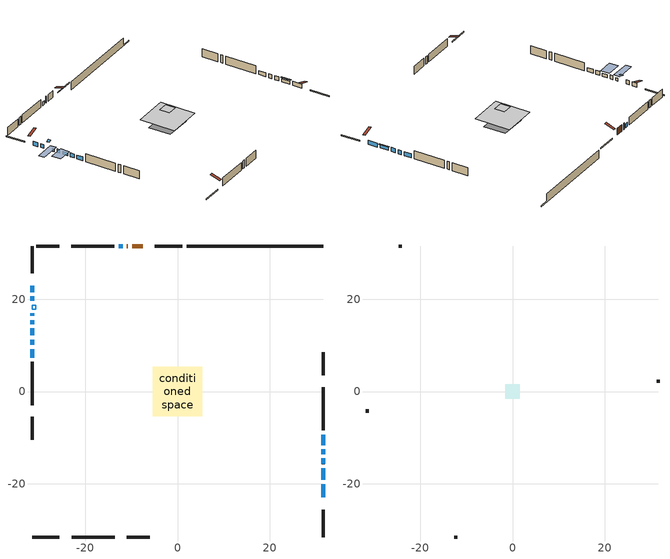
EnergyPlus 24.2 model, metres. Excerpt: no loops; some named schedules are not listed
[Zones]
conditioned space
 floor outside (Floor1 construction): -3.76,-3.76 -3.76,3.76 3.76,3.76 3.76,-3.76 z1.67
 floor outside (Floor2 construction): -1.14,-1.14 -1.14,1.14 1.14,1.14 1.14,-1.14 z1.67
 floor adiabatic (AdiabaticFloorConstruction): -5.36,-5.36 -5.36,5.36 5.36,5.36 5.36,-5.36 z1.67
 floor foundation (Slab1 construction): -4.04,-3.35 -4.04,3.35 4.04,3.35 4.04,-3.35 z-0.77
 wall outside (RimJoist1 construction): 1.03,31.52 -4.89,31.52 / -31.52,-31.52 -25.6,-31.52 / -31.52,31.52 -31.52,25.6 / 31.52,-31.52 31.52,-25.6 z1.67:1.97
 wall outside (AdiabaticWallConstruction 1): -7.53,31.52 -9.82,31.52 / -10.75,31.52 -10.99,31.52 z1.67:3.7
 wall outside (AdiabaticWallConstruction): -31.52,22.96 -31.52,21.52 / -31.52,20.59 -31.52,19.66 / 31.52,-22.96 31.52,-20.05 / -31.52,15.45 -31.52,14.6 / -11.91,31.52 -12.76,31.52 / 31.52,-15.71 31.52,-14.5 / 31.52,-13.57 31.52,-12.52 / 31.52,-11.59 31.52,-9.37 / -31.52,11.22 -31.52,10.11 / -31.52,9.18 -31.52,7.36 z1.67:2.89; -31.52,16.94 -31.52,16.38 z1.67:2.59; 31.52,-19.13 31.52,-16.63 / -31.52,13.68 -31.52,12.15 z1.67:2.64
 wall outside (Wall1 construction): -13.69,31.52 -23.07,31.52 / -22.96,-31.52 -13.58,-31.52 / -31.52,6.43 -31.52,-2.95 / 31.52,-8.44 31.52,0.94 z1.67:4.11
 wall outside (Wall3 construction): -25.61,31.52 -30.59,31.52 / -11.04,-31.52 -6.06,-31.52 / -31.52,-5.49 -31.52,-10.47 / 31.52,3.48 31.52,8.46 z1.67:4.11
 wall foundation (FoundationWall1 construction): 1.96,31.52,-0.77 1.96,31.52,1.67 28.57,31.52,1.67 28.57,31.52,-0.5 31.52,31.52,-0.5 31.52,31.52,-0.77
 window (WindowConstruction 5): -31.52,22.96 -31.52,21.52 z1.67:2.89
 window (WindowConstruction 3): -31.52,20.59 -31.52,19.66 z1.67:2.89
 window (WindowConstruction 4): 31.52,-22.96 31.52,-20.05 z1.67:2.89
 window (WindowConstruction 12): -31.52,16.94 -31.52,16.38 z1.67:2.58
 window (WindowConstruction 8): -31.52,15.45 -31.52,14.6 z1.67:2.89
 window (WindowConstruction 9): 31.52,-19.13 31.52,-16.63 z1.67:2.64
 window (WindowConstruction 10): -11.92,31.52 -12.76,31.52 z1.67:2.89
 window (WindowConstruction 11): -31.52,13.68 -31.52,12.15 z1.67:2.64
 window (WindowConstruction 6): 31.52,-15.71 31.52,-14.5 z1.67:2.89
 window (WindowConstruction 7): 31.52,-13.57 31.52,-12.52 z1.67:2.89
 window (WindowConstruction): 31.52,-11.59 31.52,-9.37 z1.67:2.89
 window (WindowConstruction 1): -31.52,11.22 -31.52,10.11 z1.67:2.89
 window (WindowConstruction 2): -31.52,9.18 -31.52,7.36 z1.67:2.89
 door (Door): -7.53,31.52 -9.82,31.52 z1.67:3.7
 door (Door 1): -10.75,31.52 -10.99,31.52 z1.67:3.7
 ceiling adiabatic (AdiabaticFloorConstruction): 5.36,-5.36 5.36,5.36 -5.36,5.36 -5.36,-5.36 z1.67
 roof outside (AdiabaticRoofConstruction): -31.52,17.86,4.11 -30.7,17.86,4.38 -30.7,18.73,4.38 -31.52,18.73,4.11
 skylight (SkylightConstruction): -31.52,17.87,4.11 -30.7,17.87,4.38 -30.7,18.73,4.38 -31.52,18.73,4.11
attic - vented
 floor to conditioned space (Floor3 construction Reversed): -1.52,-1.52 -1.52,1.52 1.52,1.52 1.52,-1.52 z4.11
 wall outside (Wall2 construction): -24,31.52 -24.68,31.52 / -12.65,-31.52 -11.97,-31.52 / -31.52,-3.88 -31.52,-4.56 / 31.52,1.87 31.52,2.55 z1.67:4.11
 roof outside (Roof1 construction): -6.6,31.52,4.11 -6.6,28.55,5.1 -5.82,28.55,5.1 -5.82,31.52,4.11; -23.89,-31.52,4.11 -23.89,-28.55,5.1 -24.67,-28.55,5.1 -24.67,-31.52,4.11; -31.52,23.89,4.11 -28.55,23.89,5.1 -28.55,24.67,5.1 -31.52,24.67,4.11; 31.52,-23.89,4.11 28.55,-23.89,5.1 28.55,-24.67,5.1 31.52,-24.67,4.11
shading: -31.52,15.77 -31.52,17.55 -37.62,17.55 -37.62,15.77 z3.19; 31.52,-16.34 31.52,-19.42 31.82,-19.42 31.82,-16.34 z2.93; -31.52,11.54 -31.52,14.29 -36.09,14.29 -36.09,11.54 z3.25
[Building]
Building 1: Terrain=Suburbs
[Site:Location]
Fredericton_NB: Latitude {deg}=45.87; Longitude {deg}=-66.54; Time Zone {hr}=-4; Elevation {m}=21; Keep Site Location Information=Yes
[Site:GroundTemperature:Shallow]
1.40444, -0.745387, -0.917552, 0.102649, 4.19819, 8.27465, 11.8087, 14.0475, 14.2377, 12.4168, 8.97287, 5.02146
[Site:WaterMainsTemperature]
Calculation Method=Schedule; Temperature Schedule=mains temperature schedule
[Material] Roughness=Rough; Thermal Absorptance=0.9
Name | Thickness {m} | Conductivity {W/m-K} | Density {kg/m3} | Specific Heat {J/kg-K} | Solar Absorptance | Visible Absorptance
asphalt or fiberglass shingles | 0.00635 | 0.162714 | 1121.4 | 1465.45 | 0.4 | 0.4
asphalt or fiberglass shingles 1 | 0.00635 | 0.162714 | 1121.4 | 1465.45 | 0.7 | 0.7
ceiling loosefill ins | 0.254 | 0.0480833 | 16.02 | 1046.75 | 0.7 | 0.7
ceiling stud and cavity | 0.1397 | 0.14913 | 65.682 | 1177.47 | 0.7 | 0.7
concrete 4.0 in. | 0.1016 | 1.803125 | 2242.8 | 837.4 | 0.7 | 0.7
concrete 8.0 in. | 0.2032 | 1.803125 | 2242.8 | 837.4 | 0.7 | 0.7
door material | 0.04445 | 0.053851 | 512.64 | 1214.23 | 0.7 | 0.7
exterior vertical ins | 0.0389619 | 0.029427 | 32.04 | 1214.23 | 0.7 | 0.7
floor covering | 0.0127 | 0.0433444 | 54.468 | 1339.84 | 0.6 | 0.6
floor rigid ins; rim joist rigid ins; wall rigid ins | 0.051816 | 0.029427 | 32.04 | 1214.23 | 0.7 | 0.7
floor rigid ins 1; roof rigid ins; wall rigid ins 1 | 0.512978 | 0.029427 | 32.04 | 1214.23 | 0.7 | 0.7
floor stud and cavity | 0.1397 | 0.095335 | 92.3553 | 1139.71 | 0.7 | 0.7
floor stud and cavity 1 | 0.1397 | 0.0985318 | 92.3553 | 1139.71 | 0.7 | 0.7
floor stud and cavity 2 | 0.1397 | 1.75129 | 37.0049 | 1207.88 | 0.7 | 0.7
furniture material conditioned space 1 | 0.1524 | 0.115458 | 640.8 | 1214.23 | 0.6 | 0.6
gypsum board | 0.0127 | 0.160291 | 801 | 837.4 | 0.6 | 0.6
gypsum board 1 | 0.0127 | 0.160291 | 801 | 837.4 | 0.7 | 0.7
osb sheathing 0.5 in. | 0.0127 | 0.115458 | 512.64 | 1214.23 | 0.7 | 0.7
osb sheathing 0.75 in. | 0.01905 | 0.115458 | 512.64 | 1214.23 | 0.7 | 0.7
osb sheathing 2.0 in. | 0.0508 | 0.115458 | 512.64 | 1214.23 | 0.7 | 0.7
rim joist stud and cavity | 0.0508 | 0.0472502 | 125.044 | 1163.47 | 0.6 | 0.6
roof stud and cavity | 0.18415 | 1.78685 | 37.0049 | 1207.88 | 0.6 | 0.6
wall stud and cavity | 0.1397 | 0.212707 | 139.0536 | 1170.24 | 0.7 | 0.7
wall stud and cavity 1 | 0.0889 | 6.1454 | 50.32683 | 1063.81 | 0.6 | 0.6
wall stud and cavity 2 | 0.1397 | 0.22284 | 139.0536 | 1170.24 | 0.7 | 0.7
wall stud and cavity 3 | 0.0889 | 0.380278 | 52.3479 | 1209.89 | 0.7 | 0.7
wall stud and cavity 4 | 0.0889 | 0.391764 | 83.0341 | 1211.67 | 0.7 | 0.7
wood siding | 0.0254 | 0.102417 | 544.68 | 1172.36 | 0.4 | 0.4
wood siding 1 | 0.00254 | 0.102417 | 544.68 | 1172.36 | 0.4 | 0.4
wood siding 2; wood siding 3; wood siding 4 | 0.0254 | 0.102417 | 544.68 | 1172.36 | 0.7 | 0.7
[WindowMaterial:SimpleGlazingSystem]
Name | U-Factor {W/m2-K} | Solar Heat Gain Coefficient
SkylightMaterial | 3.33052 | 0.6925
WindowMaterial | 2.986628 | 0.56
WindowMaterial 1 | 2.95029 | 0.6
WindowMaterial 10 | 2.75553 | 0.6
WindowMaterial 2 | 3.003662 | 0.54
WindowMaterial 3 | 2.92587 | 0.63
WindowMaterial 4 | 2.765186 | 0.62
WindowMaterial 5 | 3.03092 | 0.57
WindowMaterial 6 | 2.94291 | 0.65
WindowMaterial 7 | 3.00764 | 0.53
WindowMaterial 8 | 2.94802 | 0.6
WindowMaterial 9 | 2.97584 | 0.57
[Construction]
AdiabaticFloorConstruction: floor stud and cavity 2, floor rigid ins 1, osb sheathing 0.75 in., floor covering
AdiabaticRoofConstruction: asphalt or fiberglass shingles 1, roof rigid ins, osb sheathing 0.75 in., roof stud and cavity
AdiabaticWallConstruction: wood siding 3, wall rigid ins 1, wall stud and cavity 3, gypsum board
AdiabaticWallConstruction 1: wood siding 4, wall rigid ins 1, wall stud and cavity 3, gypsum board
Door; Door 1: door material
Floor1 construction: floor stud and cavity, floor rigid ins, osb sheathing 0.75 in., floor covering
Floor2 construction: floor stud and cavity 1, floor rigid ins, osb sheathing 0.75 in., floor covering
Floor3 construction Reversed: gypsum board, ceiling stud and cavity, ceiling loosefill ins
FoundationWall1 construction: concrete 8.0 in., gypsum board 1
furniture construction conditioned space 1: furniture material conditioned space 1
PartitionWallConstruction: gypsum board, wall stud and cavity 4, gypsum board
RimJoist1 construction: wood siding 2, rim joist rigid ins, osb sheathing 2.0 in., rim joist stud and cavity
Roof1 construction: asphalt or fiberglass shingles
SkylightConstruction: SkylightMaterial
Slab1 construction: concrete 4.0 in.
Wall1 construction: wood siding, wall rigid ins, osb sheathing 0.5 in., wall stud and cavity, gypsum board
Wall2 construction: wood siding 1, wall stud and cavity 1
Wall3 construction: wood siding, wall rigid ins, osb sheathing 0.5 in., wall stud and cavity 2, gypsum board
WindowConstruction; WindowConstruction 1: WindowMaterial
WindowConstruction 10; WindowConstruction 8: WindowMaterial 7
WindowConstruction 11: WindowMaterial 9
WindowConstruction 12: WindowMaterial 10
WindowConstruction 2: WindowMaterial 1
WindowConstruction 3: WindowMaterial 2
WindowConstruction 4: WindowMaterial 3
WindowConstruction 5: WindowMaterial 4
WindowConstruction 6: WindowMaterial 5
WindowConstruction 7: WindowMaterial 6
WindowConstruction 9: WindowMaterial 8
[Zone] Multiplier=1; Part of Total Floor Area=Yes
Name | Volume {m3}
attic - vented | 1.66667
conditioned space | 439.9
[Space]
Name | Zone | Volume {m3}
attic - vented 1 | attic - vented | 1.66667
conditioned space 1 | conditioned space | 439.9
[ZoneInfiltration:EffectiveLeakageArea]
infil attic - vented 1: Zone or Space=attic - vented 1; Schedule=Always On Discrete; Effective Air Leakage Area {cm2}=370.271; Stack Coefficient=0.000238393; Wind Coefficient=1.0432e-05
[ZoneMixing]
whole house fan mix: Zone or Space=attic - vented; Schedule=Always On Continuous; Design Flow Rate Calculation Method=Flow/Zone; Design Flow Rate {m3/s}=0; Source Zone or Space=conditioned space
[SurfaceProperty:ExposedFoundationPerimeter]
Slab1: Exposed Perimeter Calculation Method=TotalExposedPerimeter; Total Exposed Perimeter {m}=29.566
[InternalMass] Zone or ZoneList=conditioned space; Space or SpaceList=conditioned space 1
Name | Construction | Surface Area {m2}
furniture mass conditioned space 1 | furniture construction conditioned space 1 | 92.3242
partition wall mass | PartitionWallConstruction | 230.81
[Lights]
interior lighting: Zone or ZoneList or Space or SpaceList=conditioned space 1; Schedule=interior lighting schedule; Design Level Calculation Method=LightingLevel; Lighting Level {W}=343.2; Return Air Fraction=0; Fraction Radiant=0.6; Fraction Visible=0.2; Fraction Replaceable=1
[People]
occupants: Zone or ZoneList or Space or SpaceList=conditioned space 1; Number of People Schedule=occupants schedule; Number of People Calculation Method=People; Number of People=3; Fraction Radiant=0.314171; Sensible Heat Fraction=0.56303; Activity Level Schedule=occupants activity schedule; Carbon Dioxide Generation Rate {m3/s-W}=0; Enable ASHRAE 55 Comfort Warnings=No; Mean Radiant Temperature Calculation Type=EnclosureAveraged
[ElectricEquipment] Zone or ZoneList or Space or SpaceList=conditioned space 1; Design Level Calculation Method=EquipmentLevel
Name | Schedule | Design Level {W} | Fraction Latent | Fraction Radiant | Fraction Lost
clothes dryer | clothes dryer schedule | 140.772 | 0.015 | 0.081 | 0.85
clothes washer | clothes washer schedule | 32.1985 | 0.03 | 0.162 | 0.7
cooking range | cooking range schedule | 215.147 | 0.08 | 0.432 | 0.2
dishwasher | dishwasher schedule | 66.8632 | 0.3 | 0.18 | 0.4
fridge | fridge schedule | 72.9452 | 0 | 0.6 | 0
mech vent house fan | mech vent house fan schedule | 19.9167 | 0 | 0 | 0.5
mech vent house fan cfis | mech vent house fan cfis schedule | 0 | 0 | 0 | 0
misc plug loads | misc plug loads schedule | 494.7 | 0.045 | 0.513 | 0.1
whole house fan | Always On Discrete | 0 | 0 | 0 | 1
[OtherEquipment] Zone or ZoneList or Space or SpaceList=conditioned space 1; Design Level Calculation Method=EquipmentLevel
Name | Fuel Type | Schedule | Design Level {W} | Fraction Latent | Fraction Radiant | Fraction Lost
clothes dryer 1 | Electricity | clothes dryer schedule | 0 | 0.015 | 0.081 | 0.85
cooking range 1 | Electricity | cooking range schedule | 0 | 0.08 | 0.432 | 0.2
general water use latent | None | general water use schedule | 62.594 | 1 | 0 | 0
general water use sensible | None | general water use schedule | -61.6891 | 0 | 0.6 | 0
mech vent house fan latent load | None | Always On Discrete | 0 | 1 | 0 | 0
mech vent house fan sensible load | None | Always On Discrete | 0 | 0 | 0 | 0
water heater energy adjustment1 | Electricity | Always On Discrete | 0.01 | 0 | 0 | 1
[ZoneInfiltration:DesignFlowRate] Zone or ZoneList or Space or SpaceList=conditioned space 1; Schedule=Always On Discrete; Design Flow Rate Calculation Method=Flow/Zone; Design Flow Rate {m3/s}=0
infil flow; natural vent flow; whole house fan flow
[ZoneControl:Thermostat]
conditioned space Thermostat: Zone or ZoneList=conditioned space; Control Type Schedule=conditioned space Thermostat Schedule; Control 1=conditioned space temperature setpoint; Temperature Difference Between Cutout And Setpoint {deltaC}=0
[ThermostatSetpoint:DualSetpoint]
conditioned space temperature setpoint: Heating Setpoint Temperature Schedule=heating setpoint; Cooling Setpoint Temperature Schedule=cooling setpoint
[Zone equipment]
conditioned space: electric baseboard
[Foundation:Kiva]
Foundation Kiva 1: Initial Indoor Air Temperature {C}=18; Wall Height Above Grade {m}=1.67; Wall Depth Below Slab {m}=0.2032; Custom Block Material Name 1=exterior vertical ins; Custom Block Depth 1 {m}=2.43998; Custom Block X Position 1 {m}=0.2159; Custom Block Z Position 1 {m}=0
[Foundation:Kiva:Settings]
Soil Conductivity {W/m-K}=0.849921; Soil Density {kg/m3}=1842.3; Soil Specific Heat {J/kg-K}=418.7; Ground Solar Absorptivity=0.9; Ground Thermal Absorptivity=0.9; Ground Surface Roughness {m}=0.03; Far-Field Width {m}=40; Deep-Ground Boundary Condition=ZeroFlux; Deep-Ground Depth {m}=40; Minimum Cell Dimension {m}=0.2; Maximum Cell Growth Coefficient=3; Simulation Timestep=Timestep
[Exterior:Lights]
exterior lighting: Schedule=exterior lighting schedule; Design Level {W}=75.6
[EnergyManagementSystem:Sensor] Output:Variable or Output:Meter Index Key=conditioned space
Name | Output:Variable or Output:Meter
conditioned_space_clg_unmet_s | Zone Cooling Setpoint Not Met Time
conditioned_space_htg_unmet_s | Zone Heating Setpoint Not Met Time
fridge_tin_s; tin_s; tin_s_1 | Zone Mean Air Temperature
tout_s | Zone Outdoor Air Drybulb Temperature
win_s | Zone Air Humidity Ratio
[Schedule:Constant]
Name | Hourly Value
Always On Continuous; mech vent house fan schedule; mech vent house fan cfis schedule; Always On Discrete | 1
occupants activity schedule | 117.228
fridge schedule | 0
[Schedule:Week:Daily]
interior lighting schedule Week Rule - Jan1-Jan27: interior lighting schedule day, interior lighting schedule day, interior lighting schedule day, interior lighting schedule day, interior lighting schedule day, interior lighting schedule day, interior lighting schedule day, interior lighting schedule default day, interior lighting schedule default day, interior lighting schedule default day, interior lighting schedule default day, interior lighting schedule default day
interior lighting schedule Week Rule - Jan28-Feb3: interior lighting schedule day, interior lighting schedule day, interior lighting schedule day, interior lighting schedule day, interior lighting schedule day 1, interior lighting schedule day 1, interior lighting schedule day 1, interior lighting schedule default day, interior lighting schedule default day, interior lighting schedule default day, interior lighting schedule default day, interior lighting schedule default day
interior lighting schedule Week Rule - Feb4-Feb24: interior lighting schedule day 1, interior lighting schedule day 1, interior lighting schedule day 1, interior lighting schedule day 1, interior lighting schedule day 1, interior lighting schedule day 1, interior lighting schedule day 1, interior lighting schedule default day, interior lighting schedule default day, interior lighting schedule default day, interior lighting schedule default day, interior lighting schedule default day
interior lighting schedule Week Rule - Feb25-Mar3: interior lighting schedule day 1, interior lighting schedule day 1, interior lighting schedule day 1, interior lighting schedule day 1, interior lighting schedule day 2, interior lighting schedule day 2, interior lighting schedule day 2, interior lighting schedule default day, interior lighting schedule default day, interior lighting schedule default day, interior lighting schedule default day, interior lighting schedule default day
interior lighting schedule Week Rule - Mar4-Mar31: interior lighting schedule day 2, interior lighting schedule day 2, interior lighting schedule day 2, interior lighting schedule day 2, interior lighting schedule day 2, interior lighting schedule day 2, interior lighting schedule day 2, interior lighting schedule default day, interior lighting schedule default day, interior lighting schedule default day, interior lighting schedule default day, interior lighting schedule default day
interior lighting schedule Week Rule - Apr1-Apr28: interior lighting schedule day 3, interior lighting schedule day 3, interior lighting schedule day 3, interior lighting schedule day 3, interior lighting schedule day 3, interior lighting schedule day 3, interior lighting schedule day 3, interior lighting schedule default day, interior lighting schedule default day, interior lighting schedule default day, interior lighting schedule default day, interior lighting schedule default day
interior lighting schedule Week Rule - Apr29-May5: interior lighting schedule day 3, interior lighting schedule day 3, interior lighting schedule day 4, interior lighting schedule day 4, interior lighting schedule day 4, interior lighting schedule day 4, interior lighting schedule day 4, interior lighting schedule default day, interior lighting schedule default day, interior lighting schedule default day, interior lighting schedule default day, interior lighting schedule default day
interior lighting schedule Week Rule - May6-May26: interior lighting schedule day 4, interior lighting schedule day 4, interior lighting schedule day 4, interior lighting schedule day 4, interior lighting schedule day 4, interior lighting schedule day 4, interior lighting schedule day 4, interior lighting schedule default day, interior lighting schedule default day, interior lighting schedule default day, interior lighting schedule default day, interior lighting schedule default day
interior lighting schedule Week Rule - May27-Jun2: interior lighting schedule day 4, interior lighting schedule day 4, interior lighting schedule day 4, interior lighting schedule day 4, interior lighting schedule day 4, interior lighting schedule day 5, interior lighting schedule day 5, interior lighting schedule default day, interior lighting schedule default day, interior lighting schedule default day, interior lighting schedule default day, interior lighting schedule default day
interior lighting schedule Week Rule - Jun3-Jun30: interior lighting schedule day 5, interior lighting schedule day 5, interior lighting schedule day 5, interior lighting schedule day 5, interior lighting schedule day 5, interior lighting schedule day 5, interior lighting schedule day 5, interior lighting schedule default day, interior lighting schedule default day, interior lighting schedule default day, interior lighting schedule default day, interior lighting schedule default day
interior lighting schedule Week Rule - Jul1-Jul28: interior lighting schedule day 6, interior lighting schedule day 6, interior lighting schedule day 6, interior lighting schedule day 6, interior lighting schedule day 6, interior lighting schedule day 6, interior lighting schedule day 6, interior lighting schedule default day, interior lighting schedule default day, interior lighting schedule default day, interior lighting schedule default day, interior lighting schedule default day
interior lighting schedule Week Rule - Jul29-Aug4: interior lighting schedule day 6, interior lighting schedule day 6, interior lighting schedule day 6, interior lighting schedule day 7, interior lighting schedule day 7, interior lighting schedule day 7, interior lighting schedule day 7, interior lighting schedule default day, interior lighting schedule default day, interior lighting schedule default day, interior lighting schedule default day, interior lighting schedule default day
interior lighting schedule Week Rule - Aug5-Aug25: interior lighting schedule day 7, interior lighting schedule day 7, interior lighting schedule day 7, interior lighting schedule day 7, interior lighting schedule day 7, interior lighting schedule day 7, interior lighting schedule day 7, interior lighting schedule default day, interior lighting schedule default day, interior lighting schedule default day, interior lighting schedule default day, interior lighting schedule default day
interior lighting schedule Week Rule - Aug26-Sep1: interior lighting schedule day 7, interior lighting schedule day 7, interior lighting schedule day 7, interior lighting schedule day 7, interior lighting schedule day 7, interior lighting schedule day 7, interior lighting schedule day 8, interior lighting schedule default day, interior lighting schedule default day, interior lighting schedule default day, interior lighting schedule default day, interior lighting schedule default day
interior lighting schedule Week Rule - Sep2-Sep29: interior lighting schedule day 8, interior lighting schedule day 8, interior lighting schedule day 8, interior lighting schedule day 8, interior lighting schedule day 8, interior lighting schedule day 8, interior lighting schedule day 8, interior lighting schedule default day, interior lighting schedule default day, interior lighting schedule default day, interior lighting schedule default day, interior lighting schedule default day
interior lighting schedule Week Rule - Sep30-Oct6: interior lighting schedule day 8, interior lighting schedule day 9, interior lighting schedule day 9, interior lighting schedule day 9, interior lighting schedule day 9, interior lighting schedule day 9, interior lighting schedule day 9, interior lighting schedule default day, interior lighting schedule default day, interior lighting schedule default day, interior lighting schedule default day, interior lighting schedule default day
interior lighting schedule Week Rule - Oct7-Oct27: interior lighting schedule day 9, interior lighting schedule day 9, interior lighting schedule day 9, interior lighting schedule day 9, interior lighting schedule day 9, interior lighting schedule day 9, interior lighting schedule day 9, interior lighting schedule default day, interior lighting schedule default day, interior lighting schedule default day, interior lighting schedule default day, interior lighting schedule default day
interior lighting schedule Week Rule - Oct28-Nov3: interior lighting schedule day 9, interior lighting schedule day 9, interior lighting schedule day 9, interior lighting schedule day 9, interior lighting schedule day 10, interior lighting schedule day 10, interior lighting schedule day 10, interior lighting schedule default day, interior lighting schedule default day, interior lighting schedule default day, interior lighting schedule default day, interior lighting schedule default day
interior lighting schedule Week Rule - Nov4-Nov24: interior lighting schedule day 10, interior lighting schedule day 10, interior lighting schedule day 10, interior lighting schedule day 10, interior lighting schedule day 10, interior lighting schedule day 10, interior lighting schedule day 10, interior lighting schedule default day, interior lighting schedule default day, interior lighting schedule default day, interior lighting schedule default day, interior lighting schedule default day
interior lighting schedule Week Rule - Nov25-Dec1: interior lighting schedule day 10, interior lighting schedule day 10, interior lighting schedule day 10, interior lighting schedule day 10, interior lighting schedule day 10, interior lighting schedule day 10, interior lighting schedule day 11, interior lighting schedule default day, interior lighting schedule default day, interior lighting schedule default day, interior lighting schedule default day, interior lighting schedule default day
interior lighting schedule Week Rule - Dec2-Dec31: interior lighting schedule day 11, interior lighting schedule day 11, interior lighting schedule day 11, interior lighting schedule day 11, interior lighting schedule day 11, interior lighting schedule day 11, interior lighting schedule day 11, interior lighting schedule default day, interior lighting schedule default day, interior lighting schedule default day, interior lighting schedule default day, interior lighting schedule default day
occupants schedule Week Rule - Jan1-Dec31: occupants schedule day, occupants schedule day, occupants schedule day, occupants schedule day, occupants schedule day, occupants schedule day, occupants schedule day, occupants schedule default day, occupants schedule default day, occupants schedule default day, occupants schedule default day, occupants schedule default day
clothes dryer schedule Week Rule - Jan1-Dec31: clothes dryer schedule day, clothes dryer schedule day, clothes dryer schedule day, clothes dryer schedule day, clothes dryer schedule day, clothes dryer schedule day, clothes dryer schedule day, clothes dryer schedule default day, clothes dryer schedule default day, clothes dryer schedule default day, clothes dryer schedule default day, clothes dryer schedule default day
clothes washer schedule Week Rule - Jan1-Dec31: clothes washer schedule day, clothes washer schedule day, clothes washer schedule day, clothes washer schedule day, clothes washer schedule day, clothes washer schedule day, clothes washer schedule day, clothes washer schedule default day, clothes washer schedule default day, clothes washer schedule default day, clothes washer schedule default day, clothes washer schedule default day
cooking range schedule Week Rule - Jan1-Dec31: cooking range schedule day, cooking range schedule day, cooking range schedule day, cooking range schedule day, cooking range schedule day, cooking range schedule day, cooking range schedule day, cooking range schedule default day, cooking range schedule default day, cooking range schedule default day, cooking range schedule default day, cooking range schedule default day
dishwasher schedule Week Rule - Jan1-Dec31: dishwasher schedule day, dishwasher schedule day, dishwasher schedule day, dishwasher schedule day, dishwasher schedule day, dishwasher schedule day, dishwasher schedule day, dishwasher schedule default day, dishwasher schedule default day, dishwasher schedule default day, dishwasher schedule default day, dishwasher schedule default day
misc plug loads schedule Week Rule - Jan1-Dec31: misc plug loads schedule day, misc plug loads schedule day, misc plug loads schedule day, misc plug loads schedule day, misc plug loads schedule day, misc plug loads schedule day, misc plug loads schedule day, misc plug loads schedule default day, misc plug loads schedule default day, misc plug loads schedule default day, misc plug loads schedule default day, misc plug loads schedule default day
general water use schedule Week Rule - Jan1-Dec31: general water use schedule day, general water use schedule day, general water use schedule day, general water use schedule day, general water use schedule day, general water use schedule day, general water use schedule day, general water use schedule default day, general water use schedule default day, general water use schedule default day, general water use schedule default day, general water use schedule default day
exterior lighting schedule Week Rule - Jan1-Jan27: exterior lighting schedule day, exterior lighting schedule day, exterior lighting schedule day, exterior lighting schedule day, exterior lighting schedule day, exterior lighting schedule day, exterior lighting schedule day, exterior lighting schedule default day, exterior lighting schedule default day, exterior lighting schedule default day, exterior lighting schedule default day, exterior lighting schedule default day
exterior lighting schedule Week Rule - Jan28-Feb3: exterior lighting schedule day, exterior lighting schedule day, exterior lighting schedule day, exterior lighting schedule day, exterior lighting schedule day 1, exterior lighting schedule day 1, exterior lighting schedule day 1, exterior lighting schedule default day, exterior lighting schedule default day, exterior lighting schedule default day, exterior lighting schedule default day, exterior lighting schedule default day
exterior lighting schedule Week Rule - Feb4-Feb24: exterior lighting schedule day 1, exterior lighting schedule day 1, exterior lighting schedule day 1, exterior lighting schedule day 1, exterior lighting schedule day 1, exterior lighting schedule day 1, exterior lighting schedule day 1, exterior lighting schedule default day, exterior lighting schedule default day, exterior lighting schedule default day, exterior lighting schedule default day, exterior lighting schedule default day
exterior lighting schedule Week Rule - Feb25-Mar3: exterior lighting schedule day 1, exterior lighting schedule day 1, exterior lighting schedule day 1, exterior lighting schedule day 1, exterior lighting schedule day 2, exterior lighting schedule day 2, exterior lighting schedule day 2, exterior lighting schedule default day, exterior lighting schedule default day, exterior lighting schedule default day, exterior lighting schedule default day, exterior lighting schedule default day
exterior lighting schedule Week Rule - Mar4-Mar31: exterior lighting schedule day 2, exterior lighting schedule day 2, exterior lighting schedule day 2, exterior lighting schedule day 2, exterior lighting schedule day 2, exterior lighting schedule day 2, exterior lighting schedule day 2, exterior lighting schedule default day, exterior lighting schedule default day, exterior lighting schedule default day, exterior lighting schedule default day, exterior lighting schedule default day
exterior lighting schedule Week Rule - Apr1-Apr28: exterior lighting schedule day 3, exterior lighting schedule day 3, exterior lighting schedule day 3, exterior lighting schedule day 3, exterior lighting schedule day 3, exterior lighting schedule day 3, exterior lighting schedule day 3, exterior lighting schedule default day, exterior lighting schedule default day, exterior lighting schedule default day, exterior lighting schedule default day, exterior lighting schedule default day
exterior lighting schedule Week Rule - Apr29-May5: exterior lighting schedule day 3, exterior lighting schedule day 3, exterior lighting schedule day 4, exterior lighting schedule day 4, exterior lighting schedule day 4, exterior lighting schedule day 4, exterior lighting schedule day 4, exterior lighting schedule default day, exterior lighting schedule default day, exterior lighting schedule default day, exterior lighting schedule default day, exterior lighting schedule default day
exterior lighting schedule Week Rule - May6-May26: exterior lighting schedule day 4, exterior lighting schedule day 4, exterior lighting schedule day 4, exterior lighting schedule day 4, exterior lighting schedule day 4, exterior lighting schedule day 4, exterior lighting schedule day 4, exterior lighting schedule default day, exterior lighting schedule default day, exterior lighting schedule default day, exterior lighting schedule default day, exterior lighting schedule default day
exterior lighting schedule Week Rule - May27-Jun2: exterior lighting schedule day 4, exterior lighting schedule day 4, exterior lighting schedule day 4, exterior lighting schedule day 4, exterior lighting schedule day 4, exterior lighting schedule day 5, exterior lighting schedule day 5, exterior lighting schedule default day, exterior lighting schedule default day, exterior lighting schedule default day, exterior lighting schedule default day, exterior lighting schedule default day
exterior lighting schedule Week Rule - Jun3-Jun30: exterior lighting schedule day 5, exterior lighting schedule day 5, exterior lighting schedule day 5, exterior lighting schedule day 5, exterior lighting schedule day 5, exterior lighting schedule day 5, exterior lighting schedule day 5, exterior lighting schedule default day, exterior lighting schedule default day, exterior lighting schedule default day, exterior lighting schedule default day, exterior lighting schedule default day
exterior lighting schedule Week Rule - Jul1-Jul28: exterior lighting schedule day 6, exterior lighting schedule day 6, exterior lighting schedule day 6, exterior lighting schedule day 6, exterior lighting schedule day 6, exterior lighting schedule day 6, exterior lighting schedule day 6, exterior lighting schedule default day, exterior lighting schedule default day, exterior lighting schedule default day, exterior lighting schedule default day, exterior lighting schedule default day
exterior lighting schedule Week Rule - Jul29-Aug4: exterior lighting schedule day 6, exterior lighting schedule day 6, exterior lighting schedule day 6, exterior lighting schedule day 7, exterior lighting schedule day 7, exterior lighting schedule day 7, exterior lighting schedule day 7, exterior lighting schedule default day, exterior lighting schedule default day, exterior lighting schedule default day, exterior lighting schedule default day, exterior lighting schedule default day
exterior lighting schedule Week Rule - Aug5-Aug25: exterior lighting schedule day 7, exterior lighting schedule day 7, exterior lighting schedule day 7, exterior lighting schedule day 7, exterior lighting schedule day 7, exterior lighting schedule day 7, exterior lighting schedule day 7, exterior lighting schedule default day, exterior lighting schedule default day, exterior lighting schedule default day, exterior lighting schedule default day, exterior lighting schedule default day
exterior lighting schedule Week Rule - Aug26-Sep1: exterior lighting schedule day 7, exterior lighting schedule day 7, exterior lighting schedule day 7, exterior lighting schedule day 7, exterior lighting schedule day 7, exterior lighting schedule day 7, exterior lighting schedule day 8, exterior lighting schedule default day, exterior lighting schedule default day, exterior lighting schedule default day, exterior lighting schedule default day, exterior lighting schedule default day
exterior lighting schedule Week Rule - Sep2-Sep29: exterior lighting schedule day 8, exterior lighting schedule day 8, exterior lighting schedule day 8, exterior lighting schedule day 8, exterior lighting schedule day 8, exterior lighting schedule day 8, exterior lighting schedule day 8, exterior lighting schedule default day, exterior lighting schedule default day, exterior lighting schedule default day, exterior lighting schedule default day, exterior lighting schedule default day
exterior lighting schedule Week Rule - Sep30-Oct6: exterior lighting schedule day 8, exterior lighting schedule day 9, exterior lighting schedule day 9, exterior lighting schedule day 9, exterior lighting schedule day 9, exterior lighting schedule day 9, exterior lighting schedule day 9, exterior lighting schedule default day, exterior lighting schedule default day, exterior lighting schedule default day, exterior lighting schedule default day, exterior lighting schedule default day
exterior lighting schedule Week Rule - Oct7-Oct27: exterior lighting schedule day 9, exterior lighting schedule day 9, exterior lighting schedule day 9, exterior lighting schedule day 9, exterior lighting schedule day 9, exterior lighting schedule day 9, exterior lighting schedule day 9, exterior lighting schedule default day, exterior lighting schedule default day, exterior lighting schedule default day, exterior lighting schedule default day, exterior lighting schedule default day
[Schedule:Year]
interior lighting schedule: interior lighting schedule Week Rule - Jan1-Jan27, 1, 1, 1, 27, interior lighting schedule Week Rule - Jan28-Feb3, 1, 28, 2, 3, interior lighting schedule Week Rule - Feb4-Feb24, 2, 4, 2, 24, interior lighting schedule Week Rule - Feb25-Mar3, 2, 25, 3, 3, interior lighting schedule Week Rule - Mar4-Mar31, 3, 4, 3, 31, interior lighting schedule Week Rule - Apr1-Apr28, 4, 1, 4, 28, interior lighting schedule Week Rule - Apr29-May5, 4, 29, 5, 5, interior lighting schedule Week Rule - May6-May26, 5, 6, 5, 26, interior lighting schedule Week Rule - May27-Jun2, 5, 27, 6, 2, interior lighting schedule Week Rule - Jun3-Jun30, 6, 3, 6, 30, interior lighting schedule Week Rule - Jul1-Jul28, 7, 1, 7, 28, interior lighting schedule Week Rule - Jul29-Aug4, 7, 29, 8, 4, interior lighting schedule Week Rule - Aug5-Aug25, 8, 5, 8, 25, interior lighting schedule Week Rule - Aug26-Sep1, 8, 26, 9, 1, interior lighting schedule Week Rule - Sep2-Sep29, 9, 2, 9, 29, interior lighting schedule Week Rule - Sep30-Oct6, 9, 30, 10, 6, interior lighting schedule Week Rule - Oct7-Oct27, 10, 7, 10, 27, interior lighting schedule Week Rule - Oct28-Nov3, 10, 28, 11, 3, interior lighting schedule Week Rule - Nov4-Nov24, 11, 4, 11, 24, interior lighting schedule Week Rule - Nov25-Dec1, 11, 25, 12, 1, interior lighting schedule Week Rule - Dec2-Dec31, 12, 2, 12, 31
occupants schedule: occupants schedule Week Rule - Jan1-Dec31, 1, 1, 12, 31
clothes dryer schedule: clothes dryer schedule Week Rule - Jan1-Dec31, 1, 1, 12, 31
clothes washer schedule: clothes washer schedule Week Rule - Jan1-Dec31, 1, 1, 12, 31
cooking range schedule: cooking range schedule Week Rule - Jan1-Dec31, 1, 1, 12, 31
dishwasher schedule: dishwasher schedule Week Rule - Jan1-Dec31, 1, 1, 12, 31
misc plug loads schedule: misc plug loads schedule Week Rule - Jan1-Dec31, 1, 1, 12, 31
general water use schedule: general water use schedule Week Rule - Jan1-Dec31, 1, 1, 12, 31
exterior lighting schedule: exterior lighting schedule Week Rule - Jan1-Jan27, 1, 1, 1, 27, exterior lighting schedule Week Rule - Jan28-Feb3, 1, 28, 2, 3, exterior lighting schedule Week Rule - Feb4-Feb24, 2, 4, 2, 24, exterior lighting schedule Week Rule - Feb25-Mar3, 2, 25, 3, 3, exterior lighting schedule Week Rule - Mar4-Mar31, 3, 4, 3, 31, exterior lighting schedule Week Rule - Apr1-Apr28, 4, 1, 4, 28, exterior lighting schedule Week Rule - Apr29-May5, 4, 29, 5, 5, exterior lighting schedule Week Rule - May6-May26, 5, 6, 5, 26, exterior lighting schedule Week Rule - May27-Jun2, 5, 27, 6, 2, exterior lighting schedule Week Rule - Jun3-Jun30, 6, 3, 6, 30, exterior lighting schedule Week Rule - Jul1-Jul28, 7, 1, 7, 28, exterior lighting schedule Week Rule - Jul29-Aug4, 7, 29, 8, 4, exterior lighting schedule Week Rule - Aug5-Aug25, 8, 5, 8, 25, exterior lighting schedule Week Rule - Aug26-Sep1, 8, 26, 9, 1, exterior lighting schedule Week Rule - Sep2-Sep29, 9, 2, 9, 29, exterior lighting schedule Week Rule - Sep30-Oct6, 9, 30, 10, 6, exterior lighting schedule Week Rule - Oct7-Oct27, 10, 7, 10, 27, exterior lighting schedule Week Rule - Oct28-Nov3, 10, 28, 11, 3, exterior lighting schedule Week Rule - Nov4-Nov24, 11, 4, 11, 24, exterior lighting schedule Week Rule - Nov25-Dec1, 11, 25, 12, 1, exterior lighting schedule Week Rule - Dec2-Dec31, 12, 2, 12, 31
[Schedule:Compact]
conditioned space Thermostat Schedule: Through: 12/31, For: AllDays, Until: 24:00, 4
mains temperature schedule: Through: 01/01, For: AllDays, Until: 24:00, 6.14222, Through: 01/02, For: AllDays, Until: 24:00, 6.07056, Through: 01/03, For: AllDays, Until: 24:00, 6.00056, Through: 01/04, For: AllDays, Until: 24:00, 5.93111, Through: 01/05, For: AllDays, Until: 24:00, 5.86333, Through: 01/06, For: AllDays, Until: 24:00, 5.79611, Through: 01/07, For: AllDays, Until: 24:00, 5.73056, Through: 01/08, For: AllDays, Until: 24:00, 5.66611, Through: 01/09, For: AllDays, Until: 24:00, 5.60278, Through: 01/10, For: AllDays, Until: 24:00, 5.54056, Through: 01/11, For: AllDays, Until: 24:00, 5.48, Through: 01/12, For: AllDays, Until: 24:00, 5.42056, Through: 01/13, For: AllDays, Until: 24:00, 5.36222, Through: 01/14, For: AllDays, Until: 24:00, 5.30556, Through: 01/15, For: AllDays, Until: 24:00, 5.25, Through: 01/16, For: AllDays, Until: 24:00, 5.19611, Through: 01/17, For: AllDays, Until: 24:00, 5.14333, Through: 01/18, For: AllDays, Until: 24:00, 5.09167, Through: 01/19, For: AllDays, Until: 24:00, 5.04167, Through: 01/20, For: AllDays, Until: 24:00, 4.99333, Through: 01/21, For: AllDays, Until: 24:00, 4.94611, Through: 01/22, For: AllDays, Until: 24:00, 4.90056, Through: 01/23, For: AllDays, Until: 24:00, 4.85611, Through: 01/24, For: AllDays, Until: 24:00, 4.81389, Through: 01/25, For: AllDays, Until: 24:00, 4.77222, Through: 01/26, For: AllDays, Until: 24:00, 4.73278, Through: 01/27, For: AllDays, Until: 24:00, 4.69444, Through: 01/28, For: AllDays, Until: 24:00, 4.65778, Through: 01/29, For: AllDays, Until: 24:00, 4.62278, Through: 01/30, For: AllDays, Until: 24:00, 4.58889, Through: 01/31, For: AllDays, Until: 24:00, 4.55667, Through: 02/01, For: AllDays, Until: 24:00, 4.52611, Through: 02/02, For: AllDays, Until: 24:00, 4.49722, Through: 02/03, For: AllDays, Until: 24:00, 4.47, Through: 02/04, For: AllDays, Until: 24:00, 4.44389, Through: 02/05, For: AllDays, Until: 24:00, 4.42, Through: 02/06, For: AllDays, Until: 24:00, 4.39722, Through: 02/07, For: AllDays, Until: 24:00, 4.37611, Through: 02/08, For: AllDays, Until: 24:00, 4.35722, Through: 02/09, For: AllDays, Until: 24:00, 4.33944, Through: 02/10, For: AllDays, Until: 24:00, 4.32333, Through: 02/11, For: AllDays, Until: 24:00, 4.30889, Through: 02/12, For: AllDays, Until: 24:00, 4.29556, Through: 02/13, For: AllDays, Until: 24:00, 4.28444, Through: 02/14, For: AllDays, Until: 24:00, 4.275, Through: 02/15, For: AllDays, Until: 24:00, 4.26722, Through: 02/16, For: AllDays, Until: 24:00, 4.26056, Through: 02/17, For: AllDays, Until: 24:00, 4.25611, Through: 02/18, For: AllDays, Until: 24:00, 4.25333, Through: 02/19, For: AllDays, Until: 24:00, 4.25167, Through: 02/20, For: AllDays, Until: 24:00, 4.25222, Through: 02/21, For: AllDays, Until: 24:00, 4.25389, Through: 02/22, For: AllDays, Until: 24:00, 4.25778, Through: 02/23, For: AllDays, Until: 24:00, 4.26278, Through: 02/24, For: AllDays, Until: 24:00, 4.27, Through: 02/25, For: AllDays, Until: 24:00, 4.27833, Through: 02/26, For: AllDays, Until: 24:00, 4.28889, Through: 02/27, For: AllDays, Until: 24:00, 4.30056, Through: 02/28, For: AllDays, Until: 24:00, 4.31389, Through: 03/01, For: AllDays, Until: 24:00, 4.32944, Through: 03/02, For: AllDays, Until: 24:00, 4.34611, Through: 03/03, For: AllDays, Until: 24:00, 4.36444, Through: 03/04, For: AllDays, Until: 24:00, 4.38444, Through: 03/05, For: AllDays, Until: 24:00, 4.40611, Through: 03/06, For: AllDays, Until: 24:00, 4.42944, Through: 03/07, For: AllDays, Until: 24:00, 4.45389, Through: 03/08, For: AllDays, Until: 24:00, 4.48056, Through: 03/09, For: AllDays, Until: 24:00, 4.50833, Through: 03/10, For: AllDays, Until: 24:00, 4.53778, Through: 03/11, For: AllDays, Until: 24:00, 4.56889, Through: 03/12, For: AllDays, Until: 24:00, 4.60167, Through: 03/13, For: AllDays, Until: 24:00, 4.63611, Through: 03/14, For: AllDays, Until: 24:00, 4.67167, Through: 03/15, For: AllDays, Until: 24:00, 4.70889, Through: 03/16, For: AllDays, Until: 24:00, 4.74778, Through: 03/17, For: AllDays, Until: 24:00, 4.78833, Through: 03/18, For: AllDays, Until: 24:00, 4.83, Through: 03/19, For: AllDays, Until: 24:00, 4.87333, Through: 03/20, For: AllDays, Until: 24:00, 4.91833, Through: 03/21, For: AllDays, Until: 24:00, 4.96444, Through: 03/22, For: AllDays, Until: 24:00, 5.01222, Through: 03/23, For: AllDays, Until: 24:00, 5.06111, Through: 03/24, For: AllDays, Until: 24:00, 5.11167, Through: 03/25, For: AllDays, Until: 24:00, 5.16389, Through: 03/26, For: AllDays, Until: 24:00, 5.21722, Through: 03/27, For: AllDays, Until: 24:00, 5.27167, Through: 03/28, For: AllDays, Until: 24:00, 5.32778, Through: 03/29, For: AllDays, Until: 24:00, 5.385, Through: 03/30, For: AllDays, Until: 24:00, 5.44389, Through: 03/31, For: AllDays, Until: 24:00, 5.50333, Through: 04/01, For: AllDays, Until: 24:00, 5.565, Through: 04/02, For: AllDays, Until: 24:00, 5.62722, Through: 04/03, For: AllDays, Until: 24:00, 5.69111, Through: 04/04, For: AllDays, Until: 24:00, 5.75611, Through: 04/05, For: AllDays, Until: 24:00, 5.82222, Through: 04/06, For: AllDays, Until: 24:00, 5.88944, Through: 04/07, For: AllDays, Until: 24:00, 5.95833, Through: 04/08, For: AllDays, Until: 24:00, 6.02778, Through: 04/09, For: AllDays, Until: 24:00, 6.09833, Through: 04/10, For: AllDays, Until: 24:00, 6.17056, Through: 04/11, For: AllDays, Until: 24:00, 6.24333, Through: 04/12, For: AllDays, Until: 24:00, 6.31778, Through: 04/13, For: AllDays, Until: 24:00, 6.39278, Through: 04/14, For: AllDays, Until: 24:00, 6.46889, Through: 04/15, For: AllDays, Until: 24:00, 6.54611, Through: 04/16, For: AllDays, Until: 24:00, 6.62389, Through: 04/17, For: AllDays, Until: 24:00, 6.70278, Through: 04/18, For: AllDays, Until: 24:00, 6.78278, Through: 04/19, For: AllDays, Until: 24:00, 6.86389, Through: 04/20, For: AllDays, Until: 24:00, 6.94556, Through: 04/21, For: AllDays, Until: 24:00, 7.02833, Through: 04/22, For: AllDays, Until: 24:00, 7.11167, Through: 04/23, For: AllDays, Until: 24:00, 7.19556, Through: 04/24, For: AllDays, Until: 24:00, 7.28056, Through: 04/25, For: AllDays, Until: 24:00, 7.36667, Through: 04/26, For: AllDays, Until: 24:00, 7.45333, Through: 04/27, For: AllDays, Until: 24:00, 7.54056, Through: 04/28, For: AllDays, Until: 24:00, 7.62833, Through: 04/29, For: AllDays, Until: 24:00, 7.71667, Through: 04/30, For: AllDays, Until: 24:00, 7.80611, Through: 05/01, For: AllDays, Until: 24:00, 7.89556, Through: 05/02, For: AllDays, Until: 24:00, 7.98611, Through: 05/03, For: AllDays, Until: 24:00, 8.07667, Through: 05/04, For: AllDays, Until: 24:00, 8.16833, Through: 05/05, For: AllDays, Until: 24:00, 8.26, Through: 05/06, For: AllDays, Until: 24:00, 8.35222, Through: 05/07, For: AllDays, Until: 24:00, 8.445, Through: 05/08, For: AllDays, Until: 24:00, 8.53833, Through: 05/09, For: AllDays, Until: 24:00, 8.63222, Through: 05/10, For: AllDays, Until: 24:00, 8.72611, Through: 05/11, For: AllDays, Until: 24:00, 8.82, Through: 05/12, For: AllDays, Until: 24:00, 8.915, Through: 05/13, For: AllDays, Until: 24:00, 9.00944, Through: 05/14, For: AllDays, Until: 24:00, 9.10444, Through: 05/15, For: AllDays, Until: 24:00, 9.2, Through: 05/16, For: AllDays, Until: 24:00, 9.29556, Through: 05/17, For: AllDays, Until: 24:00, 9.39111, Through: 05/18, For: AllDays, Until: 24:00, 9.48667, Through: 05/19, For: AllDays, Until: 24:00, 9.58278, Through: 05/20, For: AllDays, Until: 24:00, 9.67889, Through: 05/21, For: AllDays, Until: 24:00, 9.77444, Through: 05/22, For: AllDays, Until: 24:00, 9.87056, Through: 05/23, For: AllDays, Until: 24:00, 9.96667, Through: 05/24, For: AllDays, Until: 24:00, 10.0628, Through: 05/25, For: AllDays, Until: 24:00, 10.1583, Through: 05/26, For: AllDays, Until: 24:00, 10.2544, Through: 05/27, For: AllDays, Until: 24:00, 10.35, Through: 05/28, For: AllDays, Until: 24:00, 10.4456, Through: 05/29, For: AllDays, Until: 24:00, 10.5406, Through: 05/30, For: AllDays, Until: 24:00, 10.6361, Through: 05/31, For: AllDays, Until: 24:00, 10.7306, Through: 06/01, For: AllDays, Until: 24:00, 10.8256, Through: 06/02, For: AllDays, Until: 24:00, 10.92, Through: 06/03, For: AllDays, Until: 24:00, 11.0139, Through: 06/04, For: AllDays, Until: 24:00, 11.1072, Through: 06/05, For: AllDays, Until: 24:00, 11.2006, Through: 06/06, For: AllDays, Until: 24:00, 11.2933, Through: 06/07, For: AllDays, Until: 24:00, 11.3861, Through: 06/08, For: AllDays, Until: 24:00, 11.4778, Through: 06/09, For: AllDays, Until: 24:00, 11.5694, Through: 06/10, For: AllDays, Until: 24:00, 11.6606, Through: 06/11, For: AllDays, Until: 24:00, 11.7506, Through: 06/12, For: AllDays, Until: 24:00, 11.8406, Through: 06/13, For: AllDays, Until: 24:00, 11.93, Through: 06/14, For: AllDays, Until: 24:00, 12.0183, Through: 06/15, For: AllDays, Until: 24:00, 12.1067, Through: 06/16, For: AllDays, Until: 24:00, 12.1939, Through: 06/17, For: AllDays, Until: 24:00, 12.2806, Through: 06/18, For: AllDays, Until: 24:00, 12.3661, Through: 06/19, For: AllDays, Until: 24:00, 12.4517, Through: 06/20, For: AllDays, Until: 24:00, 12.5356, Through: 06/21, For: AllDays, Until: 24:00, 12.6194, Through: 06/22, For: AllDays, Until: 24:00, 12.7022, Through: 06/23, For: AllDays, Until: 24:00, 12.7839, Through: 06/24, For: AllDays, Until: 24:00, 12.865, Through: 06/25, For: AllDays, Until: 24:00, 12.945, Through: 06/26, For: AllDays, Until: 24:00, 13.0244, Through: 06/27, For: AllDays, Until: 24:00, 13.1028, Through: 06/28, For: AllDays, Until: 24:00, 13.18, Through: 06/29, For: AllDays, Until: 24:00, 13.2561, Through: 06/30, For: AllDays, Until: 24:00, 13.3311, Through: 07/01, For: AllDays, Until: 24:00, 13.4056, Through: 07/02, For: AllDays, Until: 24:00, 13.4789, Through: 07/03, For: AllDays, Until: 24:00, 13.5511, Through: 07/04, For: AllDays, Until: 24:00, 13.6217, Through: 07/05, For: AllDays, Until: 24:00, 13.6917, Through: 07/06, For: AllDays, Until: 24:00, 13.7606, Through: 07/07, For: AllDays, Until: 24:00, 13.8278, Through: 07/08, For: AllDays, Until: 24:00, 13.8944, Through: 07/09, For: AllDays, Until: 24:00, 13.9594, Through: 07/10, For: AllDays, Until: 24:00, 14.0233, Through: 07/11, For: AllDays, Until: 24:00, 14.0861, Through: 07/12, For: AllDays, Until: 24:00, 14.1478, Through: 07/13, For: AllDays, Until: 24:00, 14.2078, Through: 07/14, For: AllDays, Until: 24:00, 14.2667, Through: 07/15, For: AllDays, Until: 24:00, 14.3244, Through: 07/16, For: AllDays, Until: 24:00, 14.3806, Through: 07/17, For: AllDays, Until: 24:00, 14.4356, Through: 07/18, For: AllDays, Until: 24:00, 14.4889, Through: 07/19, For: AllDays, Until: 24:00, 14.5411, Through: 07/20, For: AllDays, Until: 24:00, 14.5917, Through: 07/21, For: AllDays, Until: 24:00, 14.6411, Through: 07/22, For: AllDays, Until: 24:00, 14.6889, Through: 07/23, For: AllDays, Until: 24:00, 14.7356, Through: 07/24, For: AllDays, Until: 24:00, 14.7806, Through: 07/25, For: AllDays, Until: 24:00, 14.8239, Through: 07/26, For: AllDays, Until: 24:00, 14.8661, Through: 07/27, For: AllDays, Until: 24:00, 14.9067, Through: 07/28, For: AllDays, Until: 24:00, 14.9456, Through: 07/29, For: AllDays, Until: 24:00, 14.9833, Through: 07/30, For: AllDays, Until: 24:00, 15.0194, Through: 07/31, For: AllDays, Until: 24:00, 15.0539, Through: 08/01, For: AllDays, Until: 24:00, 15.0867, Through: 08/02, For: AllDays, Until: 24:00, 15.1183, Through: 08/03, For: AllDays, Until: 24:00, 15.1483, Through: 08/04, For: AllDays, Until: 24:00, 15.1761, Through: 08/05, For: AllDays, Until: 24:00, 15.2028, Through: 08/06, For: AllDays, Until: 24:00, 15.2283, Through: 08/07, For: AllDays, Until: 24:00, 15.2517, Through: 08/08, For: AllDays, Until: 24:00, 15.2733, Through: 08/09, For: AllDays, Until: 24:00, 15.2939, Through: 08/10, For: AllDays, Until: 24:00, 15.3122, Through: 08/11, For: AllDays, Until: 24:00, 15.3294, Through: 08/12, For: AllDays, Until: 24:00, 15.345, Through: 08/13, For: AllDays, Until: 24:00, 15.3583, Through: 08/14, For: AllDays, Until: 24:00, 15.3706, Through: 08/15, For: AllDays, Until: 24:00, 15.3811, Through: 08/16, For: AllDays, Until: 24:00, 15.39, Through: 08/17, For: AllDays, Until: 24:00, 15.3972, Through: 08/18, For: AllDays, Until: 24:00, 15.4028, Through: 08/19, For: AllDays, Until: 24:00, 15.4067, Through: 08/20, For: AllDays, Until: 24:00, 15.4089, Through: 08/21, For: AllDays, Until: 24:00, 15.4094, Through: 08/22, For: AllDays, Until: 24:00, 15.4083, Through: 08/23, For: AllDays, Until: 24:00, 15.4056, Through: 08/24, For: AllDays, Until: 24:00, 15.4017, Through: 08/25, For: AllDays, Until: 24:00, 15.3956, Through: 08/26, For: AllDays, Until: 24:00, 15.3878, Through: 08/27, For: AllDays, Until: 24:00, 15.3783, Through: 08/28, For: AllDays, Until: 24:00, 15.3672, Through: 08/29, For: AllDays, Until: 24:00, 15.355, Through: 08/30, For: AllDays, Until: 24:00, 15.3406, Through: 08/31, For: AllDays, Until: 24:00, 15.325, Through: 09/01, For: AllDays, Until: 24:00, 15.3072, Through: 09/02, For: AllDays, Until: 24:00, 15.2883, Through: 09/03, For: AllDays, Until: 24:00, 15.2678, Through: 09/04, For: AllDays, Until: 24:00, 15.245, Through: 09/05, For: AllDays, Until: 24:00, 15.2211, Through: 09/06, For: AllDays, Until: 24:00, 15.1956, Through: 09/07, For: AllDays, Until: 24:00, 15.1689, Through: 09/08, For: AllDays, Until: 24:00, 15.14, Through: 09/09, For: AllDays, Until: 24:00, 15.1094, Through: 09/10, For: AllDays, Until: 24:00, 15.0778, Through: 09/11, For: AllDays, Until: 24:00, 15.0444, Through: 09/12, For: AllDays, Until: 24:00, 15.0094, Through: 09/13, For: AllDays, Until: 24:00, 14.9728, Through: 09/14, For: AllDays, Until: 24:00, 14.935, Through: 09/15, For: AllDays, Until: 24:00, 14.8956, Through: 09/16, For: AllDays, Until: 24:00, 14.8544, Through: 09/17, For: AllDays, Until: 24:00, 14.8122, Through: 09/18, For: AllDays, Until: 24:00, 14.7683, Through: 09/19, For: AllDays, Until: 24:00, 14.7228, Through: 09/20, For: AllDays, Until: 24:00, 14.6756, Through: 09/21, For: AllDays, Until: 24:00, 14.6278, Through: 09/22, For: AllDays, Until: 24:00, 14.5778, Through: 09/23, For: AllDays, Until: 24:00, 14.5267, Through: 09/24, For: AllDays, Until: 24:00, 14.4739, Through: 09/25, For: AllDays, Until: 24:00, 14.42, Through: 09/26, For: AllDays, Until: 24:00, 14.365, Through: 09/27, For: AllDays, Until: 24:00, 14.3083, Through: 09/28, For: AllDays, Until: 24:00, 14.2506, Through: 09/29, For: AllDays, Until: 24:00, 14.1911, Through: 09/30, For: AllDays, Until: 24:00, 14.1306, Through: 10/01, For: AllDays, Until: 24:00, 14.0689, Through: 10/02, For: AllDays, Until: 24:00, 14.0056, Through: 10/03, For: AllDays, Until: 24:00, 13.9417, Through: 10/04, For: AllDays, Until: 24:00, 13.8761, Through: 10/05, For: AllDays, Until: 24:00, 13.8094, Through: 10/06, For: AllDays, Until: 24:00, 13.7417, Through: 10/07, For: AllDays, Until: 24:00, 13.6722, Through: 10/08, For: AllDays, Until: 24:00, 13.6022, Through: 10/09, For: AllDays, Until: 24:00, 13.5311, Through: 10/10, For: AllDays, Until: 24:00, 13.4583, Through: 10/11, For: AllDays, Until: 24:00, 13.385, Through: 10/12, For: AllDays, Until: 24:00, 13.3106, Through: 10/13, For: AllDays, Until: 24:00, 13.235, Through: 10/14, For: AllDays, Until: 24:00, 13.1583, Through: 10/15, For: AllDays, Until: 24:00, 13.0806, Through: 10/16, For: AllDays, Until: 24:00, 13.0022, Through: 10/17, For: AllDays, Until: 24:00, 12.9228, Through: 10/18, For: AllDays, Until: 24:00, 12.8428, Through: 10/19, For: AllDays, Until: 24:00, 12.7611, Through: 10/20, For: AllDays, Until: 24:00, 12.6789, Through: 10/21, For: AllDays, Until: 24:00, 12.5961, Through: 10/22, For: AllDays, Until: 24:00, 12.5122, Through: 10/23, For: AllDays, Until: 24:00, 12.4278, Through: 10/24, For: AllDays, Until: 24:00, 12.3422, Through: 10/25, For: AllDays, Until: 24:00, 12.2561, Through: 10/26, For: AllDays, Until: 24:00, 12.1694, Through: 10/27, For: AllDays, Until: 24:00, 12.0822, Through: 10/28, For: AllDays, Until: 24:00, 11.9939, Through: 10/29, For: AllDays, Until: 24:00, 11.905, Through: 10/30, For: AllDays, Until: 24:00, 11.8156, Through: 10/31, For: AllDays, Until: 24:00, 11.7256, Through: 11/01, For: AllDays, Until: 24:00, 11.635, Through: 11/02, For: AllDays, Until: 24:00, 11.5439, Through: 11/03, For: AllDays, Until: 24:00, 11.4522, Through: 11/04, For: AllDays, Until: 24:00, 11.36, Through: 11/05, For: AllDays, Until: 24:00, 11.2678, Through: 11/06, For: AllDays, Until: 24:00, 11.1744, Through: 11/07, For: AllDays, Until: 24:00, 11.0811, Through: 11/08, For: AllDays, Until: 24:00, 10.9878, Through: 11/09, For: AllDays, Until: 24:00, 10.8933, Through: 11/10, For: AllDays, Until: 24:00, 10.7989, Through: 11/11, For: AllDays, Until: 24:00, 10.7044, Through: 11/12, For: AllDays, Until: 24:00, 10.6094, Through: 11/13, For: AllDays, Until: 24:00, 10.5144, Through: 11/14, For: AllDays, Until: 24:00, 10.4189, Through: 11/15, For: AllDays, Until: 24:00, 10.3233, Through: 11/16, For: AllDays, Until: 24:00, 10.2278, Through: 11/17, For: AllDays, Until: 24:00, 10.1317, Through: 11/18, For: AllDays, Until: 24:00, 10.0361, Through: 11/19, For: AllDays, Until: 24:00, 9.94, Through: 11/20, For: AllDays, Until: 24:00, 9.84389, Through: 11/21, For: AllDays, Until: 24:00, 9.74778, Through: 11/22, For: AllDays, Until: 24:00, 9.65222, Through: 11/23, For: AllDays, Until: 24:00, 9.55611, Through: 11/24, For: AllDays, Until: 24:00, 9.46, Through: 11/25, For: AllDays, Until: 24:00, 9.36444, Through: 11/26, For: AllDays, Until: 24:00, 9.26889, Through: 11/27, For: AllDays, Until: 24:00, 9.17333, Through: 11/28, For: AllDays, Until: 24:00, 9.07833, Through: 11/29, For: AllDays, Until: 24:00, 8.98333, Through: 11/30, For: AllDays, Until: 24:00, 8.88833, Through: 12/01, For: AllDays, Until: 24:00, 8.79389, Through: 12/02, For: AllDays, Until: 24:00, 8.7, Through: 12/03, For: AllDays, Until: 24:00, 8.60611, Through: 12/04, For: AllDays, Until: 24:00, 8.51222, Through: 12/05, For: AllDays, Until: 24:00, 8.41944, Through: 12/06, For: AllDays, Until: 24:00, 8.32667, Through: 12/07, For: AllDays, Until: 24:00, 8.23444, Through: 12/08, For: AllDays, Until: 24:00, 8.14278, Through: 12/09, For: AllDays, Until: 24:00, 8.05167, Through: 12/10, For: AllDays, Until: 24:00, 7.96056, Through: 12/11, For: AllDays, Until: 24:00, 7.87056, Through: 12/12, For: AllDays, Until: 24:00, 7.78111, Through: 12/13, For: AllDays, Until: 24:00, 7.69222, Through: 12/14, For: AllDays, Until: 24:00, 7.60333, Through: 12/15, For: AllDays, Until: 24:00, 7.51611, Through: 12/16, For: AllDays, Until: 24:00, 7.42889, Through: 12/17, For: AllDays, Until: 24:00, 7.34278, Through: 12/18, For: AllDays, Until: 24:00, 7.25722, Through: 12/19, For: AllDays, Until: 24:00, 7.17222, Through: 12/20, For: AllDays, Until: 24:00, 7.08833, Through: 12/21, For: AllDays, Until: 24:00, 7.005, Through: 12/22, For: AllDays, Until: 24:00, 6.92278, Through: 12/23, For: AllDays, Until: 24:00, 6.84111, Through: 12/24, For: AllDays, Until: 24:00, 6.76056, Through: 12/25, For: AllDays, Until: 24:00, 6.68111, Through: 12/26, For: AllDays, Until: 24:00, 6.60222, Through: 12/27, For: AllDays, Until: 24:00, 6.52444, Through: 12/28, For: AllDays, Until: 24:00, 6.44722, Through: 12/29, For: AllDays, Until: 24:00, 6.37167, Through: 12/30, For: AllDays, Until: 24:00, 6.29667, Through: 12/31, For: AllDays, Until: 24:00, 6.22278
